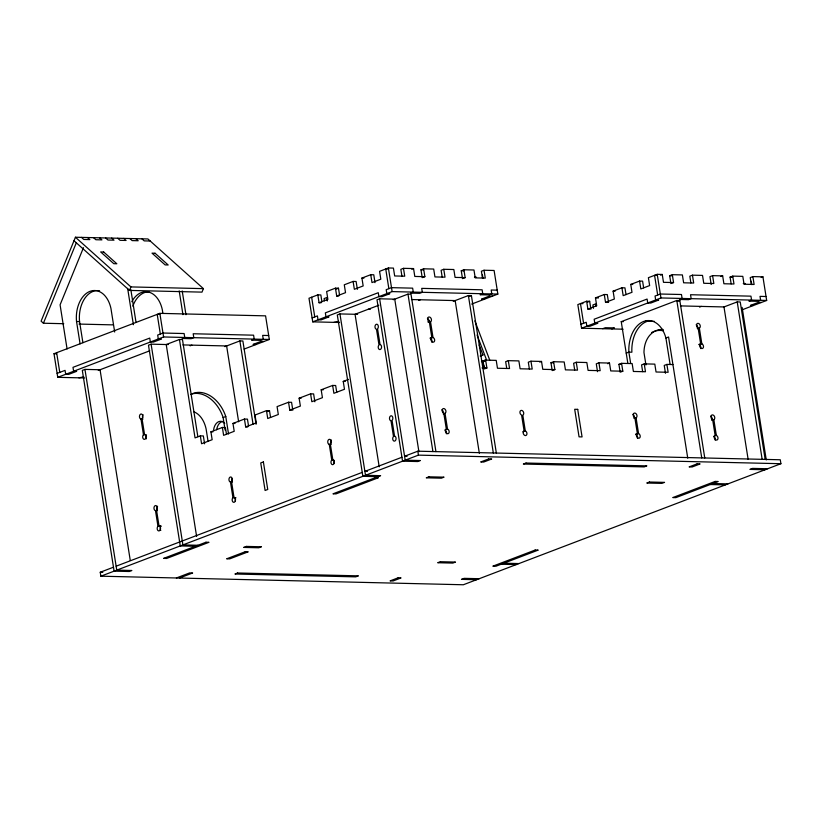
<?xml version="1.0" encoding="UTF-8"?>
<svg xmlns="http://www.w3.org/2000/svg" width="822" height="822" viewBox="0 0 822 822"><rect width="100%" height="100%" fill="white"/><g stroke="black" fill="none" stroke-linecap="round" stroke-linejoin="round"><path stroke-width="1.23" d="M74.001 240.733L129.486 290.413L201.986 292.129L203.414 288.635L147.919 238.955L75.429 237.239L41.1 321.155L43.412 323.231L63.756 323.704M43.412 323.231L76.312 242.809M83.464 247.679L60.088 304.828L67.085 348.99M129.486 290.413L130.924 286.919L203.414 288.635M84.553 377.956L57.746 377.319L54.005 353.707L159.858 313.357L265.578 315.853L269.318 339.465L244.093 349.083M57.119 373.383L65.061 370.362L65.688 374.298L68.699 374.37L76.641 371.339L73.62 371.267L72.994 367.331L149.748 338.078L150.364 342.014L153.385 342.086L161.328 339.054L158.307 338.983L157.68 335.047L162.972 333.033L184.118 333.537L184.745 337.472L182.094 338.479L191.156 338.695L193.807 337.688L193.18 333.753L253.587 335.181L254.214 339.116L251.573 340.123L260.625 340.339L263.276 339.332L262.65 335.386L268.691 335.53M57.746 377.319L163.599 336.969L269.318 339.465M84.954 369.397L82.313 370.403L114.104 571.146L129.208 571.496L131.849 570.489L116.755 570.129L84.954 369.397L100.058 369.746L130.256 560.399M168.233 344.582L151.114 344.171L148.474 345.178L180.265 545.921L195.369 546.281M78.891 377.822L83.803 376.866M98.291 370.424L149.768 350.799M197.855 436.698L182.474 339.558L179.453 339.486L166.219 344.531L196.612 536.427M321.905 301.695L320.837 294.944L317.816 294.872L309 298.242L312.74 321.854L339.548 322.491M339.548 294.975L338.479 288.224L335.458 288.152L326.642 291.512L327.886 299.383L319.059 302.753L317.816 294.872M357.365 289.365L356.121 281.494L353.1 281.422L344.284 284.792L345.528 292.663L336.701 296.023L335.458 288.152M353.1 281.422L354.354 289.303L363.17 285.933L361.927 278.062L370.743 274.702L373.763 274.774L375.017 282.645M471.674 304.068L497.844 294.091L494.104 270.479L484.035 270.243L485.288 278.113L475.219 277.877L473.965 269.996L463.896 269.76L465.149 277.63L455.08 277.394L453.836 269.524L443.767 269.287L445.01 277.158L434.941 276.922L433.697 269.051L423.628 268.804L424.871 276.685L414.802 276.439L413.558 268.568L403.489 268.332L404.732 276.202L394.673 275.966L393.419 268.095L388.385 267.972L379.569 271.342L380.812 279.213L371.996 282.573L370.743 274.702M336.27 289.067L338.479 288.224M190.129 345.815L191.896 345.137M403.489 268.332L400.848 269.339L401.917 276.089M411.791 269.246L413.558 268.568M422.231 277.692L420.977 269.822L423.628 268.804M224.868 346.637L239.86 340.914L242.88 340.986L256.074 424.255M312.113 317.919L317.405 315.905L318.032 319.84L321.053 319.912L328.985 316.881L325.964 316.809L325.348 312.874L378.274 292.704L378.891 296.639L381.911 296.711L389.854 293.68L386.833 293.608L386.206 289.673L391.508 287.659L412.644 288.152L413.271 292.087L410.62 293.105L419.682 293.31L422.333 292.303L421.707 288.368L482.124 289.796L482.74 293.731L480.099 294.749L489.162 294.954L491.803 293.947L491.186 290.012L497.228 290.156M443.767 269.287L441.116 270.294L442.185 277.045M423.114 277.353L424.871 276.685M312.74 321.854L392.125 291.594L497.844 294.091M339.948 313.932L337.297 314.939L362.862 476.318L377.966 476.678L380.607 475.661L365.513 475.311L339.948 313.932L357.621 314.343M379.641 298.797L377 299.804L402.554 461.183L417.658 461.543L420.309 460.536L405.205 460.176L379.641 298.797L394.745 299.157L418.912 451.699M462.498 278.648L461.255 270.767L463.896 269.76M333.876 322.358L338.787 321.402M378.87 305.209L355.053 314.281L379.209 466.814M393.235 299.732L407.979 294.112L411 294.184L435.937 451.627M484.035 270.243L481.394 271.25L482.463 277.99M463.382 278.309L465.149 277.63M418.655 300.431L420.422 299.763M453.251 301.304L468.386 295.54L471.407 295.612L496.344 453.056M469.085 296.495L471.407 295.612M428.755 322.399L430.523 321.721A2.507 1.798 69.1 0 0 430.831 318.011A2.507 1.798 69.1 0 0 427.82 317.939A2.507 1.798 69.1 0 0 429.31 321.7L431.807 337.441A2.507 1.798 69.1 0 0 431.499 341.151A2.507 1.798 69.1 0 0 434.499 341.222A2.507 1.798 69.1 0 0 433.009 337.472L430.523 321.721M430.04 338.109L431.807 337.441M191.67 394.015A31.246 22.41 69.1 0 1 223.122 417.535L225.773 416.528L228.537 433.995M433.009 337.472L430.368 338.479A2.507 1.798 69.1 0 1 431.858 342.229M204.596 443.818L203.353 435.948L200.332 435.876L195.04 437.89L179.453 339.486M200.332 435.876L201.575 443.746L212.158 439.708L210.915 431.838L222.382 427.461L225.403 427.532L226.471 434.283M222.382 427.461L223.625 435.341L234.208 431.303L232.965 423.433L244.432 419.056L247.453 419.128L248.521 425.878M270.572 417.473L269.503 410.723L266.482 410.651L255.015 415.028L256.269 422.898L245.686 426.926L244.432 419.056M292.807 410.188L291.563 402.318L288.543 402.246L277.076 406.613L278.319 414.493L267.736 418.521L266.482 410.651M288.543 402.246L289.786 410.116L300.369 406.078L299.126 398.208L310.593 393.841L313.614 393.913L314.857 401.783M310.593 393.841L311.836 401.711L322.43 397.673L321.176 389.803L332.643 385.436L335.664 385.508L336.732 392.248M332.643 385.436L333.896 393.306L344.48 389.268L343.236 381.398L348.528 379.384M267.212 411.596L269.503 410.723M590.915 309.175L589.662 301.304L586.641 301.232L577.825 304.602L581.565 328.214L623.097 329.201M586.641 301.232L587.894 309.103L596.71 305.743L595.467 297.872L604.283 294.512L607.304 294.584L608.557 302.455M604.283 294.512L605.537 302.383L614.353 299.023L613.109 291.152L621.925 287.782L624.946 287.854L626.015 294.605M621.925 287.782L623.179 295.653L631.995 292.293L630.751 284.422L639.567 281.062L642.588 281.134L643.657 287.875M741.68 309.976L766.669 300.451L762.929 276.839L752.87 276.593L754.113 284.474L744.044 284.227L742.8 276.356L732.731 276.12L733.974 283.991L723.905 283.754L722.661 275.884L712.592 275.647L713.835 283.518L703.766 283.282L702.522 275.411L692.453 275.165L693.696 283.035L683.637 282.799L682.383 274.928L672.314 274.692L673.567 282.562L663.498 282.326L662.244 274.456L657.21 274.332L648.394 277.692L649.637 285.573L640.821 288.933L639.567 281.062M587.607 302.095L589.662 301.304M660.487 275.123L662.244 274.456M670.916 283.569L669.673 275.699L672.314 274.692M480.603 355.854L482.935 354.96L479.185 345.086M692.453 275.165L689.812 276.182L690.881 282.922M671.8 283.241L673.567 282.562M481.456 361.618L484.949 360.283L482.226 361.31L484.723 367.896M484.25 369.006L483.007 361.135L485.648 360.128L496.221 360.375L497.474 368.246L509.558 368.533L508.304 360.663L518.877 360.909L520.12 368.78L532.204 369.068L530.961 361.197L541.534 361.444L542.777 369.314L554.86 369.602L553.617 361.731L564.19 361.978L565.433 369.859L577.517 370.136L576.273 362.266L586.836 362.523L588.09 370.393L600.173 370.671L598.919 362.8L609.492 363.057L610.746 370.928L622.819 371.215L621.576 363.334L632.149 363.591L633.392 371.462L645.476 371.75L644.232 363.879L654.805 364.125L656.048 371.996L668.132 372.284L666.889 364.413L672.93 364.557M580.938 324.279L586.23 322.265L586.857 326.2L589.877 326.272L597.82 323.241L594.799 323.169L594.172 319.234L647.099 299.054L647.726 302.999L650.747 303.061L658.679 300.04L655.658 299.968L655.042 296.033L660.333 294.019L681.479 294.512L682.096 298.448L679.455 299.455L688.517 299.67L691.158 298.663L690.542 294.728L750.948 296.156L751.575 300.092L748.924 301.099L757.987 301.314L760.638 300.307L760.011 296.372L766.053 296.516M712.592 275.647L709.941 276.654L711.194 284.525M581.565 328.214L660.96 297.954L766.669 300.451M720.894 276.552L722.661 275.884M485.134 368.667L486.901 367.999L485.648 360.128M508.304 360.663L505.664 361.67L506.732 368.42M731.148 283.878L730.08 277.127L732.731 276.12M602.711 328.718L605.352 327.711L614.414 327.916L611.774 328.934M627.803 363.129L621.237 321.649L676.804 300.472L679.825 300.544L704.762 457.988M677.503 301.427L679.825 300.544M530.961 361.197L528.31 362.204L529.378 368.955M752.87 276.593L750.219 277.61L751.287 284.35M761.172 277.507L762.929 276.839M539.766 362.122L541.534 361.444M552.22 370.609L550.966 362.738L553.617 361.731M699.563 307.079L701.33 306.401M553.093 370.28L554.86 369.602M576.273 362.266L573.622 363.273L574.691 370.023M443.253 413.949L445.021 413.281A2.507 1.798 69.1 0 0 445.329 409.562A2.507 1.798 69.1 0 0 442.328 409.49A2.507 1.798 69.1 0 0 443.808 413.25L446.305 428.992A2.507 1.798 69.1 0 0 445.997 432.701A2.507 1.798 69.1 0 0 449.007 432.773A2.507 1.798 69.1 0 0 447.517 429.022L445.021 413.281M723.607 307.089L737.221 301.9L740.242 301.972L765.169 459.416M598.919 362.8L596.279 363.817L597.522 371.688M626.22 353.141L628.871 352.135L631.882 352.206A28.791 19.255 -88.6 0 1 651.178 320.631M630.649 363.365L628.871 352.135A28.791 19.255 -88.6 0 1 643.647 321.453A28.791 19.255 -88.6 0 1 665.912 338.006L668.563 336.999L687.757 458.193M697.58 328.759L699.347 328.081A2.507 1.798 69.1 0 0 699.656 324.371A2.507 1.798 69.1 0 0 696.655 324.3A2.507 1.798 69.1 0 0 698.135 328.05L700.632 343.802A2.507 1.798 69.1 0 0 700.323 347.511A2.507 1.798 69.1 0 0 703.334 347.583A2.507 1.798 69.1 0 0 701.844 343.832L699.347 328.081M607.725 363.725L609.492 363.057M447.517 429.022L444.866 430.029A2.507 1.798 69.1 0 1 446.356 433.79M620.178 372.222L618.925 364.352L621.576 363.334M621.062 371.883L622.819 371.215M644.232 363.879L641.581 364.886L642.65 371.636M407.096 456.302L404.578 456.241L417.812 451.196L780.273 459.765L780.9 463.711L463.341 584.761L100.87 576.191L100.253 572.246L113.477 567.211M116.128 566.194L362.235 472.383M401.937 457.248L364.886 471.376L367.403 471.427M698.864 344.469L700.632 343.802M701.844 343.832L699.193 344.839A2.507 1.798 69.1 0 1 700.683 348.59M100.87 576.191L418.439 455.131L780.9 463.711M666.889 364.413L664.238 365.42L665.481 373.291M522.926 431.766L525.289 430.862L522.802 415.12A2.507 1.798 69.1 0 0 523.1 411.401A2.507 1.798 69.1 0 0 520.1 411.339A2.507 1.798 69.1 0 0 521.59 415.089L524.087 430.831A2.507 1.798 69.1 0 0 523.778 434.54A2.507 1.798 69.1 0 0 526.779 434.612A2.507 1.798 69.1 0 0 525.289 430.862M176.381 577.969L189.615 572.924L192.636 572.996L179.401 578.041M634.307 418.47L636.074 417.792A2.507 1.798 69.1 0 0 636.372 414.083A2.507 1.798 69.1 0 0 633.372 414.011A2.507 1.798 69.1 0 0 634.861 417.771L637.358 433.513A2.507 1.798 69.1 0 0 637.05 437.222A2.507 1.798 69.1 0 0 640.05 437.294A2.507 1.798 69.1 0 0 638.56 433.543L636.074 417.792M635.591 434.18L637.358 433.513M638.56 433.543L635.92 434.55A2.507 1.798 69.1 0 1 637.41 438.301M712.088 420.309L713.845 419.641A2.507 1.798 69.1 0 0 714.154 415.922A2.507 1.798 69.1 0 0 711.153 415.85A2.507 1.798 69.1 0 0 712.643 419.61L715.13 435.352A2.507 1.798 69.1 0 0 714.832 439.061A2.507 1.798 69.1 0 0 717.832 439.133A2.507 1.798 69.1 0 0 716.342 435.383L713.845 419.641M716.342 435.383L713.691 436.39A2.507 1.798 69.1 0 1 715.181 440.14M480.202 355.998L482.935 354.96M150.231 241.021L144.199 240.877L141.887 238.812M387.758 269.03L385.744 268.989L388.857 288.666M420.977 269.822L423.494 269.873M461.255 270.767L463.772 270.828M656.583 275.391L654.569 275.339L657.682 295.026M669.673 275.699L672.191 275.76M730.08 277.127L732.597 277.189M474.448 277.158L476.462 277.199M743.273 283.508L745.287 283.559M361.927 278.062L363.941 278.113M630.751 284.422L632.765 284.474M613.109 291.152L615.123 291.193M595.467 297.872L598.488 297.944M492.553 296.115L489.532 296.043L481.589 299.064L484.61 299.136M761.378 302.465L758.357 302.393L750.424 305.424L753.445 305.496M336.701 296.023L338.715 296.074M605.537 302.383L607.55 302.434M411.606 299.557L455.162 300.585L479.339 453.261M680.441 305.907L723.987 306.945L748.133 459.375M582.983 303.647L580.466 303.585L583.589 323.272M319.059 302.753L321.073 302.794M587.894 309.103L589.908 309.154M368.287 309.247L370.301 309.288M645.773 321.166L654.384 321.361M621.237 321.649L623.251 321.7M159.756 314.425L157.208 314.364L160.331 334.04M658.34 330.033L663.375 330.146M80.083 343.894L76.538 321.515L79.559 321.587A26.499 17.724 -88.6 0 1 99.585 290.783M79.025 324.074L113.364 324.885M264.026 341.49L261.006 341.418L253.063 344.439L256.084 344.51M182.905 344.921L226.625 345.959L238.637 421.799M483.007 361.135L485.36 361.187M550.966 362.738L553.319 362.8M618.925 364.352L621.278 364.403M54.005 353.707L56.554 353.768M482.062 367.886L486.901 367.999M343.236 381.398L345.24 381.449M321.176 389.803L323.19 389.854M299.126 398.208L301.14 398.259M289.786 410.116L291.8 410.168M140.973 419.015L143.47 434.756A2.507 1.675 -88.6 0 0 143.275 438.794A2.507 1.675 -88.6 0 0 145.905 437.787A2.507 1.675 -88.6 0 0 144.528 434.355L142.031 418.614A2.507 1.675 -88.6 0 0 142.227 414.576A2.507 1.675 -88.6 0 0 139.596 415.583A2.507 1.675 -88.6 0 0 140.973 419.015L142.987 419.066M232.965 423.433L234.979 423.474M245.686 426.926L247.689 426.978M210.915 431.838L212.929 431.889M143.47 434.756L145.484 434.807M329.252 444.322L331.749 460.063A2.507 1.675 -88.6 0 0 331.554 464.101A2.507 1.675 -88.6 0 0 334.184 463.094A2.507 1.675 -88.6 0 0 332.807 459.662L330.31 443.921A2.507 1.675 -88.6 0 0 330.506 439.883A2.507 1.675 -88.6 0 0 327.875 440.89A2.507 1.675 -88.6 0 0 329.252 444.322L331.266 444.373M767.666 468.746L752.562 468.396L749.921 469.403L765.025 469.763M331.749 460.063L333.763 460.115M712.869 483.521L727.973 483.881M710.229 484.528L725.323 484.888M230.458 481.98L232.945 497.731A2.507 1.675 -88.6 0 0 232.749 501.759A2.507 1.675 -88.6 0 0 235.38 500.762A2.507 1.675 -88.6 0 0 234.003 497.331L231.516 481.579A2.507 1.675 -88.6 0 0 231.712 477.551A2.507 1.675 -88.6 0 0 229.081 478.548A2.507 1.675 -88.6 0 0 230.458 481.98L232.472 482.031M232.945 497.731L235.965 497.803M155.471 510.565L157.968 526.316A2.507 1.675 -88.6 0 0 157.773 530.344A2.507 1.675 -88.6 0 0 160.403 529.337A2.507 1.675 -88.6 0 0 159.026 525.905L156.529 510.164A2.507 1.675 -88.6 0 0 156.725 506.126A2.507 1.675 -88.6 0 0 154.094 507.133A2.507 1.675 -88.6 0 0 155.471 510.565L157.485 510.616M159.026 525.905L161.04 525.957M157.968 526.316L160.989 526.378M198.01 545.274L182.905 544.914L151.114 344.171M503.804 563.214L518.908 563.573M501.163 564.231L516.267 564.58M479.216 578.709L464.111 578.349L461.461 579.356L476.565 579.716M100.253 572.246L102.812 572.307M135.846 238.668L138.158 240.743L132.116 240.599L129.804 238.524M123.762 238.38L126.074 240.456L120.033 240.312L117.721 238.236M111.679 238.092L113.991 240.168L107.949 240.024L105.637 237.959M99.596 237.815L101.907 239.88L95.866 239.736L93.554 237.671M87.512 237.527L89.824 239.592L83.782 239.449L81.47 237.383M75.429 237.239L130.924 286.919M474.849 320.878L489.727 360.087M477.079 334.975L486.542 359.923M751.267 281.247L751.801 284.628M742.112 307.366L766.268 459.919M737.221 301.9L762.158 459.344M676.804 300.472L701.741 457.916M657.21 274.332L660.96 297.954M665.912 338.006L670.084 364.31M645.948 364.968L643.965 352.494A31.246 22.41 69.1 0 1 662.881 329.406M595.929 306.195L595.57 303.945L592.929 304.952L593.463 308.332M482.442 274.887L482.976 278.268M468.386 295.54L493.323 452.984M407.979 294.112L432.917 451.555M417.812 451.196L418.439 455.131M388.385 267.972L392.125 291.594M327.279 300.965L326.745 297.585L324.094 298.592L324.454 300.842M311.641 297.235L314.764 316.912M239.86 340.914L253.053 424.183M223.122 417.535L225.094 430.009M208.069 441.393L206.096 428.92A26.499 17.724 -88.6 0 0 193.869 411.822M182.207 290.916L185.967 314.713M179.186 290.844L182.946 314.641M162.879 313.346L162.294 309.617A26.499 17.724 -88.6 0 0 148.782 292.118A26.499 17.724 -88.6 0 0 131.777 301.695M159.858 313.357L163.599 336.969M130.852 289.704L136.01 322.265M127.636 288.378L133.39 324.7M114.679 332.016L110.939 308.404A26.499 17.724 -88.6 0 0 89.999 291.337A26.499 17.724 -88.6 0 0 76.538 321.515M79.559 321.587L82.909 342.723M56.646 352.7L59.77 372.376M132.835 306.174A26.499 17.724 -88.6 0 1 148.741 291.8M216.648 429.731A10.419 6.966 -88.6 0 1 223.409 421.337M213.628 429.659A10.419 6.966 -88.6 0 1 224.745 423.381M190.827 394.478A31.246 22.41 69.1 0 1 225.773 416.528M651.692 332.52A31.246 22.41 69.1 0 1 663.405 330.773M427.892 321.957A28.791 19.255 -88.6 0 1 429.392 320.354M142.72 417.905A2.507 1.675 -88.6 0 1 143.079 414.699M146.295 438.866A2.507 1.675 -88.6 0 1 146.491 434.828M157.218 509.455A2.507 1.675 -88.6 0 1 157.577 506.26M160.793 530.416A2.507 1.675 -88.6 0 1 160.444 527.231M232.194 480.88A2.507 1.675 -88.6 0 1 232.102 478.62M235.318 500.906A2.507 1.675 -88.6 0 1 235.421 498.646M330.999 443.212A2.507 1.675 -88.6 0 1 331.358 440.017M334.112 463.248A2.507 1.675 -88.6 0 1 334.225 460.988M427.409 318.278A2.507 1.798 69.1 0 1 428.509 322.152M441.907 409.829A2.507 1.798 69.1 0 1 443.294 412.747M632.95 414.35A2.507 1.798 69.1 0 1 634.06 418.223M696.234 324.639A2.507 1.798 69.1 0 1 697.333 328.502M710.732 416.189A2.507 1.798 69.1 0 1 711.842 420.063M263.379 461.923L260.738 462.93L265.095 490.477L267.746 489.47L263.379 461.923M205.952 542.243L163.609 558.385L166.63 558.457L208.973 542.314L205.952 542.243M375.315 477.685L332.972 493.827L335.993 493.899L378.336 477.757L375.315 477.685M246.343 546.414L243.692 547.421L258.796 547.781L261.447 546.774L246.343 546.414M428.94 476.811L426.289 477.818L441.393 478.178L444.044 477.161L428.94 476.811M245.192 551.747L226.667 558.806L229.687 558.878L248.213 551.819L245.192 551.747M488.658 458.933L480.716 461.964L483.737 462.036L491.679 459.005L488.658 458.933M237.568 572.996L234.928 574.003L355.751 576.859L358.392 575.852L237.568 572.996M526.029 463.033L523.378 464.04L644.201 466.896L646.842 465.889L526.029 463.033M398.033 577.856L390.09 580.887L393.111 580.959L401.054 577.928L398.033 577.856M440.376 561.714L437.725 562.731L452.83 563.08L455.48 562.073L440.376 561.714M649.442 482.021L646.791 483.028L661.895 483.387L664.546 482.38L649.442 482.021M697.077 463.865L689.134 466.896L692.155 466.968L700.097 463.937L697.077 463.865M535.194 550.031L492.851 566.173L495.872 566.245L538.215 550.103L535.194 550.031M715.14 481.435L672.797 497.577L675.818 497.649L718.161 481.507L715.14 481.435M103.695 252.015L100.674 251.943L113.806 263.698L116.827 263.77L103.695 252.015M155.05 253.227L152.029 253.155L165.15 264.91L168.171 264.982L155.05 253.227M577.712 409.356L574.691 409.284L579.048 436.842L582.068 436.914L577.712 409.356M380.052 344.572L377.555 328.831A2.507 1.675 -88.6 0 0 377.75 324.793A2.507 1.675 -88.6 0 0 375.12 325.8A2.507 1.675 -88.6 0 0 376.497 329.232L378.993 344.973A2.507 1.675 -88.6 0 0 378.798 349.011A2.507 1.675 -88.6 0 0 381.429 348.004A2.507 1.675 -88.6 0 0 380.052 344.572M394.55 436.122L392.063 420.381A2.507 1.675 -88.6 0 0 392.258 416.353A2.507 1.675 -88.6 0 0 389.628 417.35A2.507 1.675 -88.6 0 0 391.005 420.782L393.491 436.533A2.507 1.675 -88.6 0 0 393.296 440.561A2.507 1.675 -88.6 0 0 395.927 439.565A2.507 1.675 -88.6 0 0 394.55 436.122"/></g></svg>
